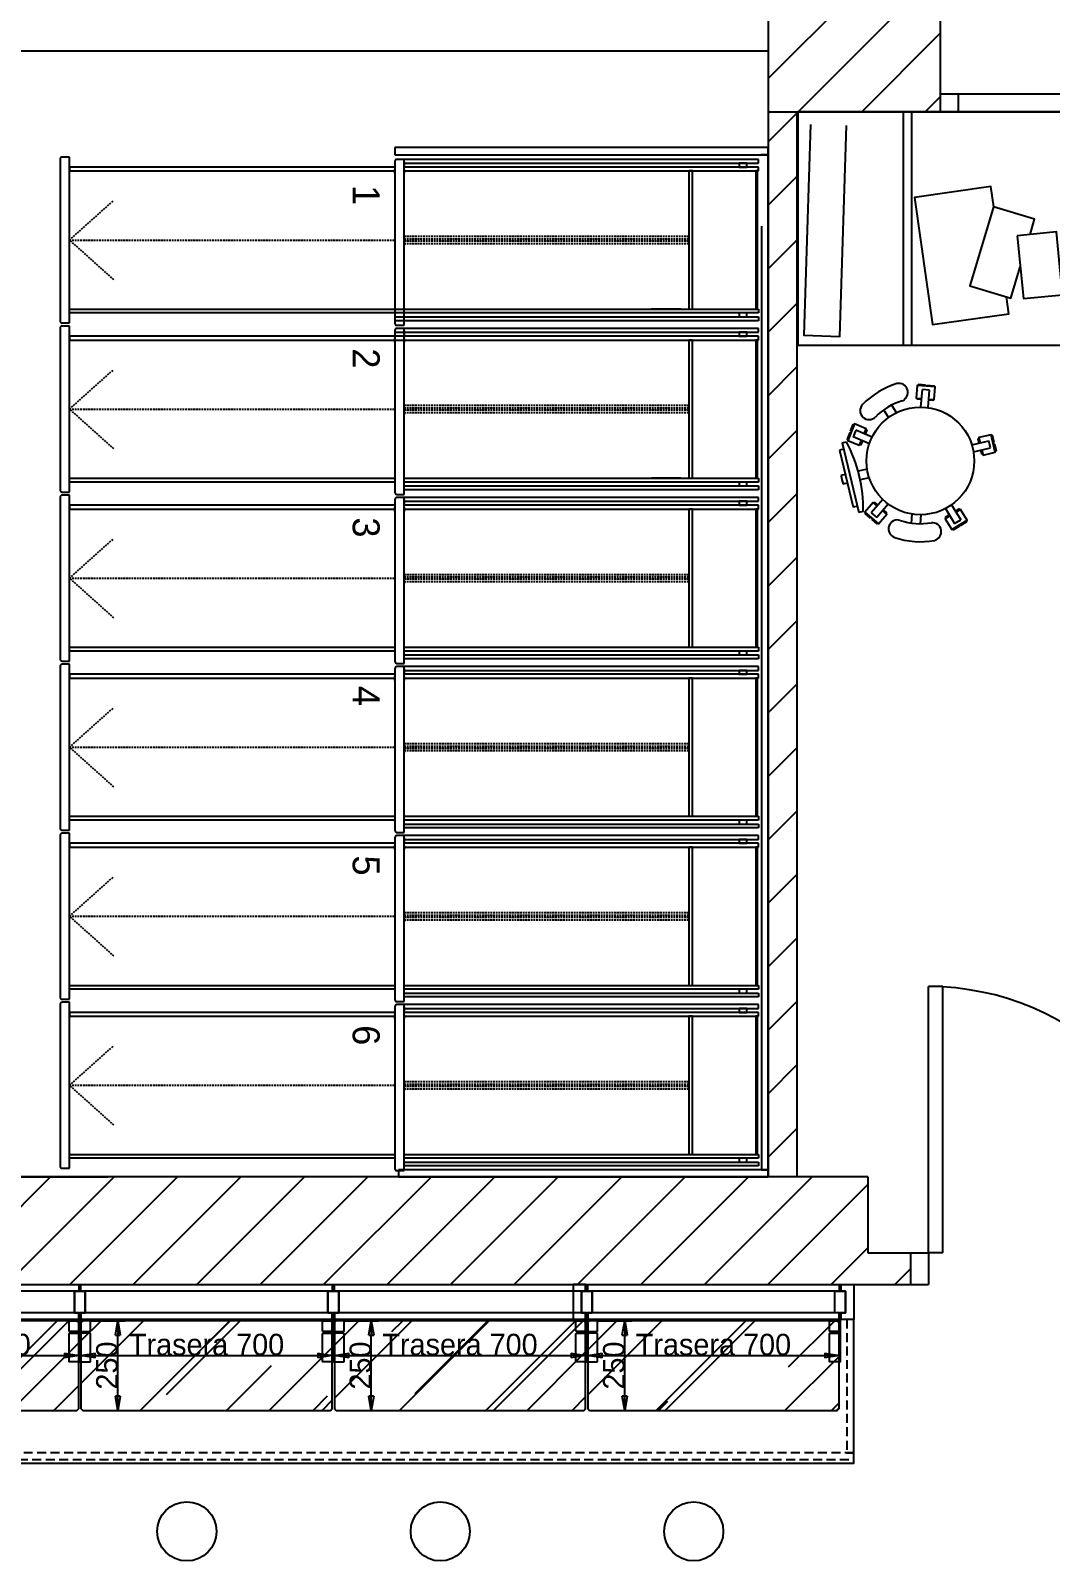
# Model space of a CAD drawing. Header units: inches. Extents: x -159985 to -144881, y -80411 to -63904.
# Drawn here: x -154205 to -151364, y -70634 to -66367 of the extents above; entities that cross this region are included whole.
import ezdxf

# ---------------------------------------------------------------- set-up
doc = ezdxf.new("R2010")
doc.units = ezdxf.units.IN
doc.header["$MEASUREMENT"] = 0
doc.linetypes.add('Discontinua JB', pattern=[0.75, 0.5, -0.25])
for name, color, linetype in [('_Co MUEBLE CONCEP', 5, 'Continuous'), ('_Co MUEBLE NO CONCEP', 181, 'Continuous'), ('Cotas bloques dinámicos PM espacio', 250, 'Continuous'), ('Linea Capa Color 0000 JB', 7, 'Continuous'), ('Linea Capa Color 0008 Gris JB', 8, 'Continuous'), ('Linea Capa Color 0140 Blau Vidre JB', 140, 'Continuous'), ('MOBILIARIO', 42, 'Continuous'), ('PAREDES', 255, 'Continuous'), ('PUERTAS', 40, 'Continuous'), ('SOMBREADO', 251, 'Continuous'), ('VENTANAS', 140, 'Continuous')]:
    doc.layers.add(name, color=color, linetype=linetype)
doc.styles.add('Jordi Ava', font='')
doc.styles.get('Jordi Ava').set_extended_font_data('AvantGarde Md BT')
doc.dimstyles.new('Jordi Ava 2015', dxfattribs={"dimtxt": 60, "dimasz": 40, "dimexe": 20, "dimexo": 20, "dimgap": 0.09, "dimtad": 1, "dimdec": 0, "dimzin": 0, "dimdsep": 46, "dimtxsty": 'Jordi Ava', "dimblk": 'CLOSED', "dimcen": 1.5, "dimclrd": 7, "dimclre": 7, "dimclrt": 256, "dimadec": 0, "dimazin": 0, "dimtfac": 0.05, "dimtdec": 0, "dimtofl": 0, "dimtmove": 0, "dimatfit": 3, "dimldrblk": 'CLOSED', "dimfxl": 90, "dimtolj": 1, "dimtzin": 0, "dimlwd": -1, "dimlwe": -1, "dimarcsym": 0})
pattern_1 = [(45, (-181418.75, -37255.47), (-88.38835, 88.38835), [])]

# ---------------------------------------------------------------- blocks, each defined once
blk = doc.blocks.new('_Closed')
at = {"color": 0, "linetype": 'ByBlock', "lineweight": -2}
for p, q in [((-1, 0.17), (0, 0)), ((-1, 0.17), (-1, -0.17)), ((0, 0), (-1, -0.17)), ((0, 0), (-1, 0))]:
    blk.add_line(p, q, dxfattribs=at)
blk = doc.blocks.new('*D181')
at = {"layer": 'Cotas bloques dinámicos PM espacio', "color": 7, "ltscale": 10, "transparency": 16777216}
for p, q in [((18, -39), (18, -139)), ((718, -39), (718, -139)), ((58, -119), (678, -119))]:
    blk.add_line(p, q, dxfattribs=at)
at = {"layer": 'Defpoints', "color": 0, "ltscale": 10, "transparency": 16777216}
for p in [(18, -19), (718, -19), (718, -119)]:
    blk.add_point(p, dxfattribs=at)
at = {"layer": 'Cotas bloques dinámicos PM espacio', "color": 7, "ltscale": 10, "transparency": 16777216, "xscale": 40, "yscale": 40, "zscale": 40, "rotation": 180}
blk.add_blockref('_Closed', (18, -119), dxfattribs=at)
at = {"layer": 'Cotas bloques dinámicos PM espacio', "color": 7, "ltscale": 10, "transparency": 16777216, "xscale": 40, "yscale": 40, "zscale": 40}
blk.add_blockref('_Closed', (718, -119), dxfattribs=at)
at = {"layer": 'Cotas bloques dinámicos PM espacio', "ltscale": 10, "transparency": 16777216, "insert": (368, -88.91), "char_height": 60, "attachment_point": 5, "style": 'Jordi Ava'}
blk.add_mtext('\\A1;Trasera 700', dxfattribs=at)
blk = doc.blocks.new('*D179')
at = {"layer": 'Cotas bloques dinámicos PM espacio', "color": 7, "ltscale": 10, "transparency": 16777216}
for p, q in [((43, -22), (140.9, -22)), ((120.9, -232), (120.9, -62)), ((43, -272), (140.9, -272))]:
    blk.add_line(p, q, dxfattribs=at)
at = {"layer": 'Defpoints', "color": 0, "ltscale": 10, "transparency": 16777216}
for p in [(23, -22), (120.9, -22), (23, -272)]:
    blk.add_point(p, dxfattribs=at)
at = {"layer": 'Cotas bloques dinámicos PM espacio', "color": 7, "ltscale": 10, "transparency": 16777216, "xscale": 40, "yscale": 40, "zscale": 40}
for p, rotation in [((120.9, -22), 90), ((120.9, -272), 270)]:
    blk.add_blockref('_Closed', p, dxfattribs=dict(at, rotation=rotation))
at = {"layer": 'Cotas bloques dinámicos PM espacio', "ltscale": 10, "transparency": 16777216, "insert": (90.8, -147), "char_height": 60, "attachment_point": 5, "rotation": 90, "style": 'Jordi Ava'}
blk.add_mtext('\\A1;{\\C140;250}', dxfattribs=at)
blk = doc.blocks.new('camilla')
at = {"layer": '_Co MUEBLE NO CONCEP'}
for p, q in [((25196.4, 25403.9), (25846.4, 25403.9)), ((25196.4, 25380.7), (25846.4, 25380.7))]:
    blk.add_line(p, q, dxfattribs=at)
blk.add_lwpolyline([(25196.4, 25087.2), (25846.4, 25087.2), (25846.4, 26937.2, 0.414214), (25796.4, 26987.2), (25246.4, 26987.2, 0.414214), (25196.4, 26937.2)], format="xyb", close=True, dxfattribs=at)
blk.add_lwpolyline([(25541.7, 25698.6), (25716.7, 25715.8), (25706, 25825.1), (25530.9, 25807.9)], close=True, dxfattribs=at)
for points in [[(25538.1, 25734.3), (25495.6, 25747.2), (25461, 25632.7), (25680.9, 25566.4), (25715.5, 25680.9), (25628.4, 25707.1)], [(25461.2, 25633.1), (25404.6, 25625.1), (25434.8, 25412.1), (25789.1, 25462.3), (25758.9, 25675.3), (25711.8, 25668.6)], [(25231.8, 25122.9), (25818.9, 25104.2), (25822.1, 25204.2), (25235, 25222.8)]]:
    blk.add_lwpolyline(points, dxfattribs=at)
blk = doc.blocks.new('435TK3489TG')
at = {"layer": '_Co MUEBLE NO CONCEP'}
for p, q in [((25667.9, 27270.5), (25509, 27232.3)), ((25670.8, 27258.5), (25667.9, 27270.5)), ((25688.6, 27262.8), (25494.1, 27216.1)), ((25511.8, 27220.3), (25509, 27232.3)), ((25576.3, 27248.5), (25573.4, 27260.5)), ((25600.6, 27254.3), (25597.7, 27266.3)), ((25686, 27187.1), (25704.7, 27232.3)), ((25688.6, 27262.8), (25691.5, 27250.6)), ((25704.6, 27179.4), (25723.3, 27224.6)), ((25723.3, 27224.6), (25704.7, 27232.3)), ((25716.1, 27238.4), (25717.3, 27241.4)), ((25719.6, 27237), (25720.8, 27239.9)), ((25480.6, 27181.9), (25478.2, 27183.9)), ((25493.5, 27181.6), (25480.4, 27166.3)), ((25530.8, 27149.8), (25493.5, 27181.6)), ((25497, 27203.9), (25494.1, 27216.1)), ((25591, 27187.4), (25585, 27212.4)), ((25615.3, 27193.2), (25609.3, 27218.2)), ((25478.1, 27179), (25475.7, 27181.1)), ((25517.7, 27134.5), (25480.4, 27166.3)), ((25759.3, 27133.3), (25780.7, 27146.3)), ((25772.3, 27111.9), (25793.7, 27124.9)), ((25489.9, 27068.6), (25464.9, 27070.5)), ((25488, 27043.7), (25463, 27045.5)), ((25786.4, 27023.2), (25835.3, 27019.3)), ((25788, 27043.2), (25836.9, 27039.4)), ((25835.3, 27019.3), (25836.9, 27039.4)), ((25845.9, 27026.7), (25849, 27026.5)), ((25846.2, 27030.5), (25849.3, 27030.2)), ((25505.2, 26975.3), (25463.4, 26949.7)), ((25459.1, 26937.5), (25456.5, 26935.9)), ((25461.1, 26934.3), (25458.4, 26932.7)), ((25463.4, 26949.7), (25473.9, 26932.5)), ((25515.7, 26958.2), (25473.9, 26932.5)), ((25663.2, 26897.1), (25674.6, 26849.4)), ((25682.8, 26901.8), (25694.2, 26854.1)), ((25674.6, 26849.4), (25694.2, 26854.1)), ((25684.9, 26841.6), (25685.7, 26838.5)), ((25688.6, 26842.5), (25689.3, 26839.4))]:
    blk.add_line(p, q, dxfattribs=at)
for points in [[(25713.8, 27201.5), (25727.6, 27195.8), (25741, 27228.2), (25694.8, 27247.3), (25681.4, 27215), (25695.2, 27209.2)], [(25717.3, 27241.4), (25698.9, 27249), (25697.7, 27246.1)], [(25720.8, 27239.9), (25739.3, 27232.3), (25738.1, 27229.4)], [(25512.5, 27165.4), (25522.2, 27176.7), (25495.6, 27199.5), (25463.1, 27161.4), (25489.7, 27138.7), (25499.4, 27150.1)], [(25478.2, 27183.9), (25491.2, 27199.1), (25493.5, 27197.1)], [(25694, 27206.3), (25683.1, 27210.9), (25684.3, 27213.8)], [(25724.7, 27197), (25723.5, 27194.1), (25712.6, 27198.6)], [(25475.7, 27181.1), (25462.8, 27165.9), (25465.2, 27163.8)], [(25501.8, 27148), (25494.2, 27139.1), (25491.8, 27141.1)], [(25520.2, 27174.3), (25522.6, 27172.3), (25514.9, 27163.3)], [(25810.4, 27021.3), (25809.2, 27006.4), (25844.1, 27003.7), (25848, 27053.5), (25813.1, 27056.2), (25812, 27041.4)], [(25809.5, 27009.5), (25806.3, 27009.8), (25807.2, 27021.5)], [(25808.8, 27041.6), (25809.8, 27053.4), (25812.9, 27053.1)], [(25849, 27026.5), (25847.5, 27006.5), (25844.3, 27006.8)], [(25849.3, 27030.2), (25850.9, 27050.1), (25847.8, 27050.4)], [(25484.7, 26962.8), (25476.9, 26975.5), (25447.1, 26957.2), (25473.2, 26914.6), (25503, 26932.9), (25495.2, 26945.6)], [(25478.5, 26972.8), (25481.2, 26974.5), (25487.4, 26964.4)], [(25456.5, 26935.9), (25446, 26952.9), (25448.7, 26954.5)], [(25458.4, 26932.7), (25468.9, 26915.6), (25471.5, 26917.3)], [(25497.9, 26947.2), (25504.1, 26937.2), (25501.4, 26935.6)], [(25687.6, 26881.5), (25699.1, 26884.2), (25699.8, 26881.2)], [(25668.8, 26873.7), (25654.3, 26870.2), (25662.5, 26836.2), (25711.1, 26847.9), (25702.9, 26881.9), (25688.4, 26878.4)], [(25657.3, 26871), (25656.6, 26874), (25668.1, 26876.8)], [(25689.3, 26839.4), (25708.7, 26844.1), (25708, 26847.1)], [(25685.7, 26838.5), (25666.2, 26833.9), (25665.5, 26836.9)]]:
    blk.add_lwpolyline(points, dxfattribs=at)
blk.add_circle((25638, 27044.9), 150, dxfattribs=at)
for centre, radius, start, end in [((25502.3, 27610.1), 406.2, 269.2538, 297.7538), ((25638, 27044.9), 225, 100.3191, 106.6886), ((25778, 27187.8), 25, 46.7681, 224.6782), ((25638, 27044.9), 225, 16.8761, 45.7232), ((25638, 27044.9), 175, 16.8761, 45.7232), ((25638, 27044.9), 225, 161.2845, 190.1315), ((25448.5, 27108.7), 25, 342.3294, 160.2395), ((25638, 27044.9), 175, 161.2845, 190.1315), ((25828.8, 27105), 25.1, 201.631, 12.1212), ((25440.8, 27011.8), 25.1, 194.8864, 5.3767)]:
    blk.add_arc(centre, radius, start, end, dxfattribs=at)
blk = doc.blocks.new('*U180')
at = {"layer": 'Linea Capa Color 0140 Blau Vidre JB', "ltscale": 10}
h = blk.add_hatch(dxfattribs=at)
h.set_pattern_fill('AR-RROOF', color=256, scale=10, angle=45, style=0)
h.set_pattern_definition([(45, (-290, 62), (215.526, 574.736), [3810, -508, 1270, -254]), (45, (-140.93, 390.68), (-418.48, 59.27), [762, -83.82, 1524, -190.5]), (45, (-352.86, 304.47), (813.611, 1054.282), [2032, -355.6, 1016, -254])])
h.paths.add_polyline_path([(23, -272), (713, -272), (718, -267), (718, -27), (713, -22), (23, -22), (18, -27), (18, -267)])
at = {"layer": 'Cotas bloques dinámicos PM espacio', "ltscale": 10}
blk.add_circle((313, -609), 82.4, dxfattribs=at)
at = {"layer": 'Linea Capa Color 0000 JB', "ltscale": 50}
for points in [[(45, -59, 0.414214), (43, -57), (17, -57), (17, -52), (43, -52, 0.414214), (45, -50), (45, -24, 0.414214), (43, -22), (17, -22), (17, 0), (30, 0), (30, 60), (0, 60), (0, 0), (15, 0), (15, -137), (43, -137, 0.414214), (45, -135)], [(691, -59, -0.414214), (693, -57), (719, -57), (719, -52), (693, -52, -0.414214), (691, -50), (691, -24, -0.414214), (693, -22), (719, -22), (719, 0), (706, 0), (706, 60), (736, 60), (736, 0), (721, 0), (721, -137), (693, -137, -0.414214), (691, -135)]]:
    blk.add_lwpolyline(points, format="xyb", close=True, dxfattribs=at)
at = {"layer": 'Linea Capa Color 0000 JB', "ltscale": 10}
for points in [[(18, 79), (718, 79), (718, 60), (18, 60)], [(18, -19), (718, -19), (718, 0), (18, 0)]]:
    blk.add_lwpolyline(points, close=True, dxfattribs=at)
at = {"layer": 'Linea Capa Color 0140 Blau Vidre JB', "ltscale": 10}
blk.add_lwpolyline([(23, -272), (713, -272), (718, -267), (718, -27), (713, -22), (23, -22), (18, -27), (18, -267)], close=True, dxfattribs=at)
at = {"layer": 'Cotas bloques dinámicos PM espacio', "ltscale": 10}
dim = blk.add_linear_dim(base=(718, -119), p1=(18, -19), p2=(718, -19), text='Trasera <>', dimstyle='Jordi Ava 2015', dxfattribs=at)
dim.commit()
dim.dimension.update_dxf_attribs({"geometry": '*D181', "text_midpoint": (368, -88.9)})
dim = blk.add_linear_dim(base=(120.9, -22), p1=(23, -272), p2=(23, -22), angle=90, text='{\\C140;<>}', dimstyle='Jordi Ava 2015', dxfattribs=at)
dim.commit()
dim.dimension.update_dxf_attribs({"geometry": '*D179', "text_midpoint": (90.8, -147)})

msp = doc.modelspace()

# ---------------------------------------------------------------- hatches: boundary and pattern name
at = {"layer": 'SOMBREADO'}
h = msp.add_hatch(dxfattribs=at)
h.set_pattern_fill('ANSI31', color=256, scale=1000)
h.set_pattern_definition(pattern_1)
h.paths.add_polyline_path([(-157021.1, -63975.2), (-157839.7, -63975.2), (-157839.7, -64303.8), (-157021.1, -64303.8)])
h.paths.add_polyline_path([(-154397.5, -63975.2), (-155688.2, -63975.2), (-155688.2, -64303.8), (-154738.1, -64303.8), (-154738.1, -64333.8), (-154738.1, -65183.8), (-154738.1, -65183.8), (-154738.1, -65213.8), (-154738.1, -65793.4), (-154738.1, -65793.4), (-154738.1, -65823.4), (-153838.6, -65823.4), (-153838.6, -65473.4), (-154397.5, -65473.4)])
h.paths.add_polyline_path([(-151812.2, -65473.4), (-152505.7, -65473.4), (-152505.7, -65823.4), (-152150.1, -65823.4), (-152150.1, -66592.9), (-151669.8, -66592.9), (-151669.8, -66310.2), (-151812.2, -66310.2)])
h.paths.add_polyline_path([(-149385.4, -66310.2), (-150343.3, -66310.2), (-150343.3, -66592.9), (-150217.9, -66592.9), (-149432.4, -66592.9), (-148670.8, -67941.3), (-149105.1, -67941.3), (-149105.1, -68244.6), (-148803.6, -68244.6), (-148803.6, -68101.1), (-148580.5, -68101.1), (-147756.7, -69559.7), (-150657.4, -69559.7), (-150657.4, -69771.8), (-150912, -69771.8), (-150912, -69859.7), (-150657.4, -69859.7), (-150038.5, -69859.7), (-149332.5, -69859.7), (-148626.5, -69859.7), (-147920.5, -69859.7), (-147645.8, -69859.7), (-146290.9, -74245.7), (-146640.9, -74245.7), (-146640.9, -74695.7), (-146212.9, -74695.7), (-146175.4, -74684.1), (-146171.8, -74695.7), (-146151.9, -74695.7), (-145945.3, -75364.5), (-145736.9, -76039), (-145528.5, -76713.6), (-145318.4, -77393.9), (-145236, -78089), (-145179.9, -78561.8), (-145061.2, -79294.6), (-145061.2, -79555.9), (-146090.2, -79555.9), (-146090.2, -79861.2), (-146281.3, -79861.2), (-146281.3, -80361.2), (-144881.3, -80361.2), (-144881.3, -79280.2), (-145249.1, -77008.4), (-147550.2, -69559.4)])
h.paths.add_polyline_path([(-146019.6, -79626.4), (-145061.2, -79626.4), (-145061.2, -79861.2), (-146019.6, -79861.2)], flags=16)
h.paths.add_polyline_path([(-152070.1, -66592.9), (-152150.1, -66592.9), (-152150.1, -69559.7), (-152070.1, -69559.7)])
h.paths.add_polyline_path([(-157070, -68003.9), (-159772.6, -68003.9), (-159772.6, -68153.9), (-157157.9, -68153.9), (-157157.9, -68599.1), (-157070, -68599.1), (-157070, -68153.9)])
h.paths.add_polyline_path([(-153221.9, -79861.2), (-154038.4, -79861.2), (-154038.4, -80361.2), (-153221.9, -80361.2)])
h.paths.add_polyline_path([(-157102.1, -79861.2), (-157279.3, -79861.2), (-157279.3, -80208.5), (-157102.1, -80208.5)])
h = msp.add_hatch(dxfattribs=at)
h.set_pattern_fill('ANSI31', color=256, scale=1000)
h.set_pattern_definition(pattern_1)
h.paths.add_polyline_path([(-151872.5, -69859.7), (-151753.7, -69859.7), (-151753.7, -69771.8), (-151872.5, -69771.8), (-151872.5, -69559.7), (-155725.7, -69559.7), (-155725.7, -69859.7)])

# ---------------------------------------------------------------- linework, layer by layer
for p, q in [((-152150.1, -66592.9), (-152150.1, -69559.7)), ((-152070.1, -66592.9), (-152070.1, -69559.7)), ((-152150.1, -66692.1), (-153190.1, -66692.1)), ((-152150.1, -69559.7), (-152150.1, -66699.7)), ((-151872.5, -69559.7), (-155725.7, -69559.7)), ((-155725.7, -69559.7), (-153989.3, -69559.7))]:
    msp.add_line(p, q)
at = {"ltscale": 10}
for p, q in [((-152371.6, -66953.4), (-152371.6, -67142.6)), ((-152371.6, -67424.4), (-152371.6, -67613.6)), ((-152371.6, -67895.3), (-152371.6, -68084.6)), ((-152371.6, -68837.2), (-152371.6, -69026.5)), ((-152371.6, -69308.2), (-152371.6, -69497.5))]:
    msp.add_line(p, q, dxfattribs=at)
at = {"color": 7, "ltscale": 10}
for p, q in [((-152393.1, -67142.6), (-152475.5, -67142.6)), ((-152393.1, -67613.6), (-152475.5, -67613.6))]:
    msp.add_line(p, q, dxfattribs=at)
at = {"layer": 'Linea Capa Color 0000 JB', "ltscale": 10}
for p, q in [((-152150.1, -66692.1), (-153190.1, -66692.1)), ((-153190.1, -66692.1), (-153190.1, -66712.5)), ((-152150.1, -66712.5), (-152150.1, -66692.1)), ((-153190.1, -66712.5), (-152150.1, -66712.5)), ((-153190.1, -66730.8), (-153190.1, -67182.4)), ((-153164.3, -66725.4), (-153184.7, -66725.4)), ((-152177, -66725.4), (-153184.7, -66725.4)), ((-153164.3, -67187.8), (-153164.3, -66725.4)), ((-153164.3, -66731.9), (-153164.3, -66742.6)), ((-153164.3, -66736.2), (-152177, -66736.2)), ((-152231.1, -66736.2), (-152231.1, -66746.9)), ((-152209.6, -66736.2), (-152231.1, -66736.2)), ((-152209.6, -66746.9), (-152209.6, -66736.2)), ((-152177, -66736.2), (-152177, -66725.4)), ((-152150.1, -66712.5), (-152170.6, -66712.5)), ((-152177, -66746.9), (-153164.3, -66746.9)), ((-153164.3, -66753.4), (-153164.3, -66764.1)), ((-153164.3, -66757.7), (-152177, -66757.7)), ((-152360.8, -66757.7), (-152371.6, -66757.7)), ((-152371.6, -66757.7), (-152371.6, -67142.6)), ((-152360.8, -67142.6), (-152360.8, -66757.7)), ((-152231.1, -66746.9), (-152209.6, -66746.9)), ((-152179.6, -66757.7), (-152185, -66757.7)), ((-152185, -66757.7), (-152185, -67142.6)), ((-152179.6, -67142.6), (-152179.6, -66757.7)), ((-152177, -66757.7), (-152177, -66746.9)), ((-152169.1, -66911.8), (-152169.1, -69540.7)), ((-152150.1, -69540.7), (-152150.1, -66911.8)), ((-153190.1, -67142.6), (-152177, -67142.6)), ((-152177, -67153.4), (-153190.1, -67153.4)), ((-153190.1, -67164.1), (-152177, -67164.1)), ((-153164.3, -67159.8), (-153164.3, -67149.1)), ((-152371.6, -67142.6), (-152360.8, -67142.6)), ((-152231.1, -67153.4), (-152231.1, -67164.1)), ((-152209.6, -67153.4), (-152231.1, -67153.4)), ((-152231.1, -67164.1), (-152209.6, -67164.1)), ((-152209.6, -67164.1), (-152209.6, -67153.4)), ((-152185, -67142.6), (-152179.6, -67142.6)), ((-152177, -67142.6), (-152177, -67153.4)), ((-152177, -67164.1), (-152177, -67174.9)), ((-152177, -67174.9), (-153190.1, -67174.9)), ((-153190.1, -67201.8), (-153190.1, -67653.4)), ((-153190.1, -67207.2), (-152177, -67207.2)), ((-153184.7, -67187.8), (-153164.3, -67187.8)), ((-153164.3, -67196.4), (-153184.7, -67196.4)), ((-152177, -67196.4), (-153184.7, -67196.4)), ((-153164.3, -67181.3), (-153164.3, -67170.6)), ((-153164.3, -67658.8), (-153164.3, -67196.4)), ((-153164.3, -67202.9), (-153164.3, -67213.6)), ((-152231.1, -67207.2), (-152231.1, -67217.9)), ((-152209.6, -67207.2), (-152231.1, -67207.2)), ((-152209.6, -67217.9), (-152209.6, -67207.2)), ((-152177, -67207.2), (-152177, -67196.4)), ((-152177, -67217.9), (-153190.1, -67217.9)), ((-153190.1, -67228.7), (-152177, -67228.7)), ((-153164.3, -67224.4), (-153164.3, -67235.1)), ((-152360.8, -67228.7), (-152371.6, -67228.7)), ((-152371.6, -67228.7), (-152371.6, -67613.6)), ((-152360.8, -67613.6), (-152360.8, -67228.7)), ((-152231.1, -67217.9), (-152209.6, -67217.9)), ((-152179.6, -67228.7), (-152185, -67228.7)), ((-152185, -67228.7), (-152185, -67613.6)), ((-152179.6, -67613.6), (-152179.6, -67228.7)), ((-152177, -67228.7), (-152177, -67217.9)), ((-153164.3, -67613.6), (-152177, -67613.6)), ((-153164.3, -67630.8), (-153164.3, -67620.1)), ((-152177, -67624.4), (-153164.3, -67624.4)), ((-152371.6, -67613.6), (-152360.8, -67613.6)), ((-152231.1, -67624.4), (-152231.1, -67635.1)), ((-152209.6, -67624.4), (-152231.1, -67624.4)), ((-152209.6, -67635.1), (-152209.6, -67624.4)), ((-152185, -67613.6), (-152179.6, -67613.6)), ((-152177, -67613.6), (-152177, -67624.4)), ((-153190.1, -67672.7), (-153190.1, -68124.3)), ((-153184.7, -67658.8), (-153164.3, -67658.8)), ((-153164.3, -67667.4), (-153184.7, -67667.4)), ((-152177, -67667.4), (-153184.7, -67667.4)), ((-153164.3, -67635.1), (-152177, -67635.1)), ((-153164.3, -67652.3), (-153164.3, -67641.6)), ((-152177, -67645.9), (-153164.3, -67645.9)), ((-153164.3, -68129.7), (-153164.3, -67667.4)), ((-153164.3, -67673.8), (-153164.3, -67684.6)), ((-152231.1, -67635.1), (-152209.6, -67635.1)), ((-152177, -67635.1), (-152177, -67645.9)), ((-152177, -67678.1), (-152177, -67667.4)), ((-153164.3, -67678.1), (-152177, -67678.1)), ((-152177, -67688.9), (-153164.3, -67688.9)), ((-153164.3, -67695.3), (-153164.3, -67706.1)), ((-153164.3, -67699.6), (-152177, -67699.6)), ((-152360.8, -67699.6), (-152371.6, -67699.6)), ((-152371.6, -67699.6), (-152371.6, -68084.6)), ((-152360.8, -68084.6), (-152360.8, -67699.6)), ((-152231.1, -67678.1), (-152231.1, -67688.9)), ((-152209.6, -67678.1), (-152231.1, -67678.1)), ((-152231.1, -67688.9), (-152209.6, -67688.9)), ((-152209.6, -67688.9), (-152209.6, -67678.1)), ((-152179.6, -67699.6), (-152185, -67699.6)), ((-152185, -67699.6), (-152185, -68084.6)), ((-152179.6, -68084.6), (-152179.6, -67699.6)), ((-152177, -67699.6), (-152177, -67688.9)), ((-153164.3, -68084.6), (-152177, -68084.6)), ((-153164.3, -68101.8), (-153164.3, -68091)), ((-152177, -68095.3), (-153164.3, -68095.3)), ((-152371.6, -68084.6), (-152360.8, -68084.6)), ((-152231.1, -68095.3), (-152231.1, -68106.1)), ((-152209.6, -68095.3), (-152231.1, -68095.3)), ((-152209.6, -68106.1), (-152209.6, -68095.3)), ((-152185, -68084.6), (-152179.6, -68084.6)), ((-152177, -68084.6), (-152177, -68095.3)), ((-153190.1, -68143.7), (-153190.1, -68595.3)), ((-153184.7, -68129.7), (-153164.3, -68129.7)), ((-153164.3, -68138.3), (-153184.7, -68138.3)), ((-152177, -68138.3), (-153184.7, -68138.3)), ((-153164.3, -68106.1), (-152177, -68106.1)), ((-153164.3, -68123.3), (-153164.3, -68112.5)), ((-152177, -68116.8), (-153164.3, -68116.8)), ((-153164.3, -68600.7), (-153164.3, -68138.3)), ((-153164.3, -68144.8), (-153164.3, -68155.5)), ((-152231.1, -68106.1), (-152209.6, -68106.1)), ((-152177, -68106.1), (-152177, -68116.8)), ((-152177, -68149.1), (-152177, -68138.3)), ((-153164.3, -68149.1), (-152177, -68149.1)), ((-152177, -68159.8), (-153164.3, -68159.8)), ((-153164.3, -68166.3), (-153164.3, -68177)), ((-153164.3, -68170.6), (-152177, -68170.6)), ((-152360.8, -68170.6), (-152371.6, -68170.6)), ((-152371.6, -68170.6), (-152371.6, -68555.5)), ((-152360.8, -68555.5), (-152360.8, -68170.6)), ((-152231.1, -68149.1), (-152231.1, -68159.8)), ((-152209.6, -68149.1), (-152231.1, -68149.1)), ((-152231.1, -68159.8), (-152209.6, -68159.8)), ((-152209.6, -68159.8), (-152209.6, -68149.1)), ((-152179.6, -68170.6), (-152185, -68170.6)), ((-152185, -68170.6), (-152185, -68555.5)), ((-152179.6, -68555.5), (-152179.6, -68170.6)), ((-152177, -68170.6), (-152177, -68159.8)), ((-153164.3, -68555.5), (-152177, -68555.5)), ((-153164.3, -68572.7), (-153164.3, -68562)), ((-152177, -68566.3), (-153164.3, -68566.3)), ((-152371.6, -68555.5), (-152360.8, -68555.5)), ((-152231.1, -68566.3), (-152231.1, -68577)), ((-152209.6, -68566.3), (-152231.1, -68566.3)), ((-152209.6, -68577), (-152209.6, -68566.3)), ((-152185, -68555.5), (-152179.6, -68555.5)), ((-152177, -68555.5), (-152177, -68566.3)), ((-153190.1, -68614.7), (-153190.1, -69066.3)), ((-153184.7, -68600.7), (-153164.3, -68600.7)), ((-153164.3, -68609.3), (-153184.7, -68609.3)), ((-152177, -68609.3), (-153184.7, -68609.3)), ((-153164.3, -68577), (-152177, -68577)), ((-153164.3, -68594.2), (-153164.3, -68583.5)), ((-152177, -68587.8), (-153164.3, -68587.8)), ((-153164.3, -69071.7), (-153164.3, -68609.3)), ((-152231.1, -68577), (-152209.6, -68577)), ((-152177, -68577), (-152177, -68587.8)), ((-152177, -68620), (-152177, -68609.3)), ((-153164.3, -68615.7), (-153164.3, -68626.5)), ((-153164.3, -68620), (-152177, -68620)), ((-152177, -68630.8), (-153164.3, -68630.8)), ((-153164.3, -68637.2), (-153164.3, -68648)), ((-153164.3, -68641.5), (-152177, -68641.5)), ((-152360.8, -68641.5), (-152371.6, -68641.5)), ((-152371.6, -68641.5), (-152371.6, -69026.5)), ((-152360.8, -69026.5), (-152360.8, -68641.5)), ((-152231.1, -68620), (-152231.1, -68630.8)), ((-152209.6, -68620), (-152231.1, -68620)), ((-152231.1, -68630.8), (-152209.6, -68630.8)), ((-152209.6, -68630.8), (-152209.6, -68620)), ((-152179.6, -68641.5), (-152185, -68641.5)), ((-152185, -68641.5), (-152185, -69026.5)), ((-152179.6, -69026.5), (-152179.6, -68641.5)), ((-152177, -68641.5), (-152177, -68630.8)), ((-153164.3, -69026.5), (-152177, -69026.5)), ((-153164.3, -69043.7), (-153164.3, -69032.9)), ((-152177, -69037.2), (-153164.3, -69037.2)), ((-152371.6, -69026.5), (-152360.8, -69026.5)), ((-152231.1, -69037.2), (-152231.1, -69048)), ((-152209.6, -69037.2), (-152231.1, -69037.2)), ((-152209.6, -69048), (-152209.6, -69037.2)), ((-152185, -69026.5), (-152179.6, -69026.5)), ((-152177, -69026.5), (-152177, -69037.2)), ((-153184.7, -69071.7), (-153164.3, -69071.7)), ((-153164.3, -69080.3), (-153184.7, -69080.3)), ((-152177, -69080.3), (-153184.7, -69080.3)), ((-153164.3, -69048), (-152177, -69048)), ((-153164.3, -69065.2), (-153164.3, -69054.4)), ((-152177, -69058.7), (-153164.3, -69058.7)), ((-153164.3, -69542.6), (-153164.3, -69080.3)), ((-152231.1, -69048), (-152209.6, -69048)), ((-152177, -69048), (-152177, -69058.7)), ((-152177, -69091), (-152177, -69080.3)), ((-153190.1, -69085.6), (-153190.1, -69537.2)), ((-153164.3, -69086.7), (-153164.3, -69097.5)), ((-153164.3, -69091), (-152177, -69091)), ((-152177, -69101.8), (-153164.3, -69101.8)), ((-153164.3, -69108.2), (-153164.3, -69119)), ((-153164.3, -69112.5), (-152177, -69112.5)), ((-152360.8, -69112.5), (-152371.6, -69112.5)), ((-152371.6, -69112.5), (-152371.6, -69497.5)), ((-152360.8, -69497.5), (-152360.8, -69112.5)), ((-152231.1, -69091), (-152231.1, -69101.8)), ((-152209.6, -69091), (-152231.1, -69091)), ((-152231.1, -69101.8), (-152209.6, -69101.8)), ((-152209.6, -69101.8), (-152209.6, -69091)), ((-152179.6, -69112.5), (-152185, -69112.5)), ((-152185, -69112.5), (-152185, -69497.5)), ((-152179.6, -69497.5), (-152179.6, -69112.5)), ((-152177, -69112.5), (-152177, -69101.8)), ((-153164.3, -69497.5), (-152177, -69497.5)), ((-153164.3, -69514.7), (-153164.3, -69503.9)), ((-152177, -69508.2), (-153164.3, -69508.2)), ((-152371.6, -69497.5), (-152360.8, -69497.5)), ((-152231.1, -69508.2), (-152231.1, -69519)), ((-152209.6, -69508.2), (-152231.1, -69508.2)), ((-152209.6, -69519), (-152209.6, -69508.2)), ((-152185, -69497.5), (-152179.6, -69497.5)), ((-152177, -69497.5), (-152177, -69508.2)), ((-153184.7, -69542.6), (-153164.3, -69542.6)), ((-152150.1, -69540.7), (-153180.1, -69540.7)), ((-153180.1, -69540.7), (-153180.1, -69559.7)), ((-153164.3, -69519), (-152177, -69519)), ((-153164.3, -69536.2), (-153164.3, -69525.4)), ((-152177, -69529.7), (-153164.3, -69529.7)), ((-152231.1, -69519), (-152209.6, -69519)), ((-152177, -69519), (-152177, -69529.7)), ((-152169.1, -69540.7), (-152150.1, -69540.7)), ((-152150.1, -69559.7), (-152150.1, -69540.7)), ((-153180.1, -69559.7), (-152150.1, -69559.7))]:
    msp.add_line(p, q, dxfattribs=at)
at = {"layer": 'Linea Capa Color 0000 JB', "linetype": 'Discontinua JB', "ltscale": 10}
for p, q in [((-153976.3, -66842.3), (-154096.8, -66950.2)), ((-153973.1, -67060.9), (-154096.8, -66950.2)), ((-154096.8, -66950.2), (-153190.1, -66950.2)), ((-153976.3, -67313.3), (-154096.8, -67421.1)), ((-153973.1, -67531.9), (-154096.8, -67421.1)), ((-154096.8, -67421.1), (-153190.1, -67421.1)), ((-153976.3, -67784.2), (-154096.8, -67892.1)), ((-153973.1, -68002.8), (-154096.8, -67892.1)), ((-154096.8, -67892.1), (-153190.1, -67892.1)), ((-153976.3, -68255.2), (-154096.8, -68363.1)), ((-153973.1, -68473.8), (-154096.8, -68363.1)), ((-154096.8, -68363.1), (-153190.1, -68363.1)), ((-153976.3, -68726.1), (-154096.8, -68834)), ((-153973.1, -68944.8), (-154096.8, -68834)), ((-154096.8, -68834), (-153190.1, -68834)), ((-153976.3, -69197.1), (-154096.8, -69305)), ((-153973.1, -69415.7), (-154096.8, -69305)), ((-154096.8, -69305), (-153190.1, -69305))]:
    msp.add_line(p, q, dxfattribs=at)
at = {"layer": 'Linea Capa Color 0000 JB', "ltscale": 10}
for points in [[(-152670.7, -69878.7), (-152658.7, -69878.7), (-152658.7, -69859.7), (-152693.7, -69859.7), (-152693.7, -69957.7), (-152658.7, -69957.7), (-152658.7, -69938.7), (-152670.7, -69938.7)], [(-152670.7, -69878.7), (-152658.7, -69878.7), (-152658.7, -69859.7), (-152693.7, -69859.7), (-152693.7, -69957.7), (-152658.7, -69957.7), (-152658.7, -69938.7), (-152670.7, -69938.7)], [(-151934.7, -69878.7), (-151946.7, -69878.7), (-151946.7, -69859.7), (-151911.7, -69859.7), (-151911.7, -69957.7), (-151946.7, -69957.7), (-151946.7, -69938.7), (-151934.7, -69938.7)], [(-155512.7, -70357.7), (-151911.7, -70357.7), (-151911.7, -69957.7), (-155512.7, -69957.7)]]:
    msp.add_lwpolyline(points, close=True, dxfattribs=at)
for centre, start, end in [((-153184.7, -66730.8), 90, 180), ((-153184.7, -67182.4), 180, 270), ((-153184.7, -67201.8), 90, 180), ((-153184.7, -67653.4), 180, 270), ((-153184.7, -67672.7), 90, 180), ((-153184.7, -68124.3), 180, 270), ((-153184.7, -68143.7), 90, 180), ((-153184.7, -68595.3), 180, 270), ((-153184.7, -68614.7), 90, 180), ((-153184.7, -69066.3), 180, 270), ((-153184.7, -69085.6), 90, 180), ((-153184.7, -69537.2), 180, 270)]:
    msp.add_arc(centre, 5.38, start, end, dxfattribs=at)
at = {"layer": 'Linea Capa Color 0008 Gris JB', "ltscale": 10}
for p, q in [((-154122.6, -66724.4), (-154122.6, -67176)), ((-154096.8, -66719), (-154117.2, -66719)), ((-154096.8, -67181.3), (-154096.8, -66719)), ((-153190.1, -66746.9), (-154096.8, -66746.9)), ((-154096.8, -66746.9), (-154096.8, -66757.7)), ((-154096.8, -66757.7), (-153190.1, -66757.7)), ((-153190.1, -66764.1), (-153190.1, -66753.4)), ((-154096.8, -67153.4), (-154096.8, -67142.6)), ((-154096.8, -67142.6), (-153190.1, -67142.6)), ((-153190.1, -67153.4), (-154096.8, -67153.4)), ((-153190.1, -67149.1), (-153190.1, -67159.8)), ((-154122.6, -67195.3), (-154122.6, -67646.9)), ((-154117.2, -67181.3), (-154096.8, -67181.3)), ((-154096.8, -67189.9), (-154117.2, -67189.9)), ((-154096.8, -67652.3), (-154096.8, -67189.9)), ((-153190.1, -67217.9), (-154096.8, -67217.9)), ((-154096.8, -67217.9), (-154096.8, -67228.7)), ((-154096.8, -67228.7), (-153190.1, -67228.7)), ((-153190.1, -67235.1), (-153190.1, -67224.4)), ((-154096.8, -67624.4), (-154096.8, -67613.6)), ((-154096.8, -67613.6), (-153190.1, -67613.6)), ((-153190.1, -67624.4), (-154096.8, -67624.4)), ((-153190.1, -67620.1), (-153190.1, -67630.8)), ((-154122.6, -67666.3), (-154122.6, -68117.9)), ((-154117.2, -67652.3), (-154096.8, -67652.3)), ((-154096.8, -67660.9), (-154117.2, -67660.9)), ((-154096.8, -68123.3), (-154096.8, -67660.9)), ((-153190.1, -67688.9), (-154096.8, -67688.9)), ((-154096.8, -67688.9), (-154096.8, -67699.6)), ((-154096.8, -67699.6), (-153190.1, -67699.6)), ((-153190.1, -67706.1), (-153190.1, -67695.3)), ((-154096.8, -68095.3), (-154096.8, -68084.6)), ((-154096.8, -68084.6), (-153190.1, -68084.6)), ((-153190.1, -68095.3), (-154096.8, -68095.3)), ((-153190.1, -68091), (-153190.1, -68101.8)), ((-154122.6, -68137.3), (-154122.6, -68588.9)), ((-154117.2, -68123.3), (-154096.8, -68123.3)), ((-154096.8, -68131.9), (-154117.2, -68131.9)), ((-154096.8, -68594.2), (-154096.8, -68131.9)), ((-153190.1, -68159.8), (-154096.8, -68159.8)), ((-154096.8, -68159.8), (-154096.8, -68170.6)), ((-154096.8, -68170.6), (-153190.1, -68170.6)), ((-153190.1, -68177), (-153190.1, -68166.3)), ((-154096.8, -68566.3), (-154096.8, -68555.5)), ((-154096.8, -68555.5), (-153190.1, -68555.5)), ((-153190.1, -68566.3), (-154096.8, -68566.3)), ((-153190.1, -68562), (-153190.1, -68572.7)), ((-154122.6, -68608.2), (-154122.6, -69059.8)), ((-154117.2, -68594.2), (-154096.8, -68594.2)), ((-154096.8, -68602.8), (-154117.2, -68602.8)), ((-154096.8, -69065.2), (-154096.8, -68602.8)), ((-153190.1, -68630.8), (-154096.8, -68630.8)), ((-154096.8, -68630.8), (-154096.8, -68641.5)), ((-154096.8, -68641.5), (-153190.1, -68641.5)), ((-153190.1, -68648), (-153190.1, -68637.2)), ((-154096.8, -69037.2), (-154096.8, -69026.5)), ((-154096.8, -69026.5), (-153190.1, -69026.5)), ((-153190.1, -69037.2), (-154096.8, -69037.2)), ((-153190.1, -69032.9), (-153190.1, -69043.7)), ((-154122.6, -69079.2), (-154122.6, -69530.8)), ((-154117.2, -69065.2), (-154096.8, -69065.2)), ((-154096.8, -69073.8), (-154117.2, -69073.8)), ((-154096.8, -69536.2), (-154096.8, -69073.8)), ((-153190.1, -69101.8), (-154096.8, -69101.8)), ((-154096.8, -69101.8), (-154096.8, -69112.5)), ((-154096.8, -69112.5), (-153190.1, -69112.5)), ((-153190.1, -69119), (-153190.1, -69108.2)), ((-154096.8, -69508.2), (-154096.8, -69497.5)), ((-154096.8, -69497.5), (-153190.1, -69497.5)), ((-153190.1, -69508.2), (-154096.8, -69508.2)), ((-153190.1, -69503.9), (-153190.1, -69514.7)), ((-154117.2, -69536.2), (-154096.8, -69536.2))]:
    msp.add_line(p, q, dxfattribs=at)
at = {"layer": 'Linea Capa Color 0008 Gris JB', "linetype": 'Discontinua JB', "ltscale": 10}
for p, q in [((-152371.6, -66940.5), (-153164.3, -66940.5)), ((-153164.3, -66946.9), (-153164.3, -66953.4)), ((-153164.3, -66946.9), (-152371.6, -66946.9)), ((-152371.6, -66946.9), (-152371.6, -66940.5)), ((-152371.6, -66953.4), (-153164.3, -66953.4)), ((-153164.3, -66959.8), (-153164.3, -66966.3)), ((-153164.3, -66959.8), (-152371.6, -66959.8)), ((-152371.6, -66959.8), (-152371.6, -66953.4)), ((-152371.6, -67411.5), (-153164.3, -67411.5)), ((-153164.3, -67417.9), (-153164.3, -67424.4)), ((-153164.3, -67417.9), (-152371.6, -67417.9)), ((-152371.6, -67417.9), (-152371.6, -67411.5)), ((-152371.6, -67424.4), (-153164.3, -67424.4)), ((-153164.3, -67430.8), (-153164.3, -67437.3)), ((-153164.3, -67430.8), (-152371.6, -67430.8)), ((-152371.6, -67430.8), (-152371.6, -67424.4)), ((-152371.6, -67882.4), (-153164.3, -67882.4)), ((-153164.3, -67888.9), (-153164.3, -67895.3)), ((-153164.3, -67888.9), (-152371.6, -67888.9)), ((-152371.6, -67888.9), (-152371.6, -67882.4)), ((-152371.6, -67895.3), (-153164.3, -67895.3)), ((-153164.3, -67901.8), (-153164.3, -67908.2)), ((-153164.3, -67901.8), (-152371.6, -67901.8)), ((-152371.6, -67901.8), (-152371.6, -67895.3)), ((-152371.6, -68353.4), (-153164.3, -68353.4)), ((-153164.3, -68359.8), (-153164.3, -68366.3)), ((-153164.3, -68359.8), (-152371.6, -68359.8)), ((-152371.6, -68366.3), (-153164.3, -68366.3)), ((-153164.3, -68372.7), (-153164.3, -68379.2)), ((-153164.3, -68372.7), (-152371.6, -68372.7)), ((-152371.6, -68824.3), (-153164.3, -68824.3)), ((-152371.6, -68830.8), (-152371.6, -68824.3)), ((-153164.3, -68830.8), (-153164.3, -68837.2)), ((-153164.3, -68830.8), (-152371.6, -68830.8)), ((-152371.6, -68837.2), (-153164.3, -68837.2)), ((-153164.3, -68843.7), (-153164.3, -68850.1)), ((-153164.3, -68843.7), (-152371.6, -68843.7)), ((-152371.6, -68843.7), (-152371.6, -68837.2)), ((-152371.6, -69295.3), (-153164.3, -69295.3)), ((-152371.6, -69301.8), (-152371.6, -69295.3)), ((-153164.3, -69301.8), (-153164.3, -69308.2)), ((-153164.3, -69301.8), (-152371.6, -69301.8)), ((-152371.6, -69308.2), (-153164.3, -69308.2)), ((-153164.3, -69314.7), (-153164.3, -69321.1)), ((-153164.3, -69314.7), (-152371.6, -69314.7)), ((-152371.6, -69314.7), (-152371.6, -69308.2))]:
    msp.add_line(p, q, dxfattribs=at)
at = {"layer": 'Linea Capa Color 0008 Gris JB', "linetype": 'Discontinua JB', "ltscale": 50}
for points in [[(-151911.7, -70328.7), (-151911.7, -69957.7), (-151930.7, -69957.7), (-151930.7, -70328.7)], [(-155512.7, -70347.7), (-151911.7, -70347.7), (-151911.7, -70328.7), (-155512.7, -70328.7)]]:
    msp.add_lwpolyline(points, close=True, dxfattribs=at)
at = {"layer": 'Linea Capa Color 0008 Gris JB', "ltscale": 10}
for centre, start, end in [((-154117.2, -66724.4), 90, 180), ((-154117.2, -67176), 180, 270), ((-154117.2, -67195.3), 90, 180), ((-154117.2, -67646.9), 180, 270), ((-154117.2, -67666.3), 90, 180), ((-154117.2, -68117.9), 180, 270), ((-154117.2, -68137.3), 90, 180), ((-154117.2, -68588.9), 180, 270), ((-154117.2, -68608.2), 90, 180), ((-154117.2, -69059.8), 180, 270), ((-154117.2, -69079.2), 90, 180), ((-154117.2, -69530.8), 180, 270)]:
    msp.add_arc(centre, 5.38, start, end, dxfattribs=at)
at = {"layer": 'MOBILIARIO'}
msp.add_line((-154501.8, -66423.4), (-152150.1, -66423.4), dxfattribs=at)
at = {"layer": 'PAREDES'}
for p, q in [((-152150.1, -65823.4), (-152150.1, -66592.9)), ((-151669.8, -66592.9), (-151669.8, -66310.2)), ((-152150.1, -66592.9), (-151669.8, -66592.9)), ((-151872.5, -69559.7), (-151872.5, -69771.8)), ((-151872.5, -69771.8), (-151703.7, -69771.8)), ((-155725.7, -69859.7), (-151872.5, -69859.7)), ((-151872.5, -69859.7), (-151703.7, -69859.7))]:
    msp.add_line(p, q, dxfattribs=at)
at = {"layer": 'PUERTAS'}
for p, q in [((-151703.7, -69771.8), (-151703.7, -69030)), ((-151663.7, -69030), (-151703.7, -69030)), ((-151663.7, -69771.8), (-151663.7, -69030)), ((-151753.7, -69771.8), (-151753.7, -69859.7)), ((-151703.7, -69771.8), (-151703.7, -69859.7)), ((-151663.7, -69771.8), (-151703.7, -69771.8))]:
    msp.add_line(p, q, dxfattribs=at)
msp.add_arc((-151703.7, -69771.8), 741.8, 0, 90, dxfattribs=at)
at = {"layer": 'VENTANAS'}
for p, q in [((-151669.8, -66542.9), (-150343.3, -66542.9)), ((-151619.8, -66592.9), (-151619.8, -66542.9)), ((-151669.8, -66592.9), (-150343.3, -66592.9))]:
    msp.add_line(p, q, dxfattribs=at)

# ---------------------------------------------------------------- block references
at = {"layer": '_Co MUEBLE CONCEP'}
for p in [(-154788.7, -69938.7), (-154082.7, -69938.7), (-153376.7, -69938.7), (-152670.7, -69938.7)]:
    msp.add_blockref('*U180', p, dxfattribs=at)
at = {"layer": '_Co MUEBLE NO CONCEP'}
for name, p, rotation in [('camilla', (-177155.1, -41396.5), 269.9999999963086), ('435TK3489TG', (-124681.3, -93203.5), 90)]:
    msp.add_blockref(name, p, dxfattribs=dict(at, rotation=rotation))

# ---------------------------------------------------------------- texts
at = {"layer": 'Linea Capa Color 0000 JB', "style": 'Jordi Ava'}
for s, p in [('1', (-153307.7, -66797)), ('2', (-153307.7, -67251.9)), ('3', (-153307.7, -67722.8)), ('4', (-153307.7, -68192)), ('5', (-153307.7, -68664.7)), ('6', (-153307.7, -69137.5))]:
    msp.add_text(s, height=75.3, rotation=270, dxfattribs=at).set_placement(p)

doc.saveas('drawing.dxf')
